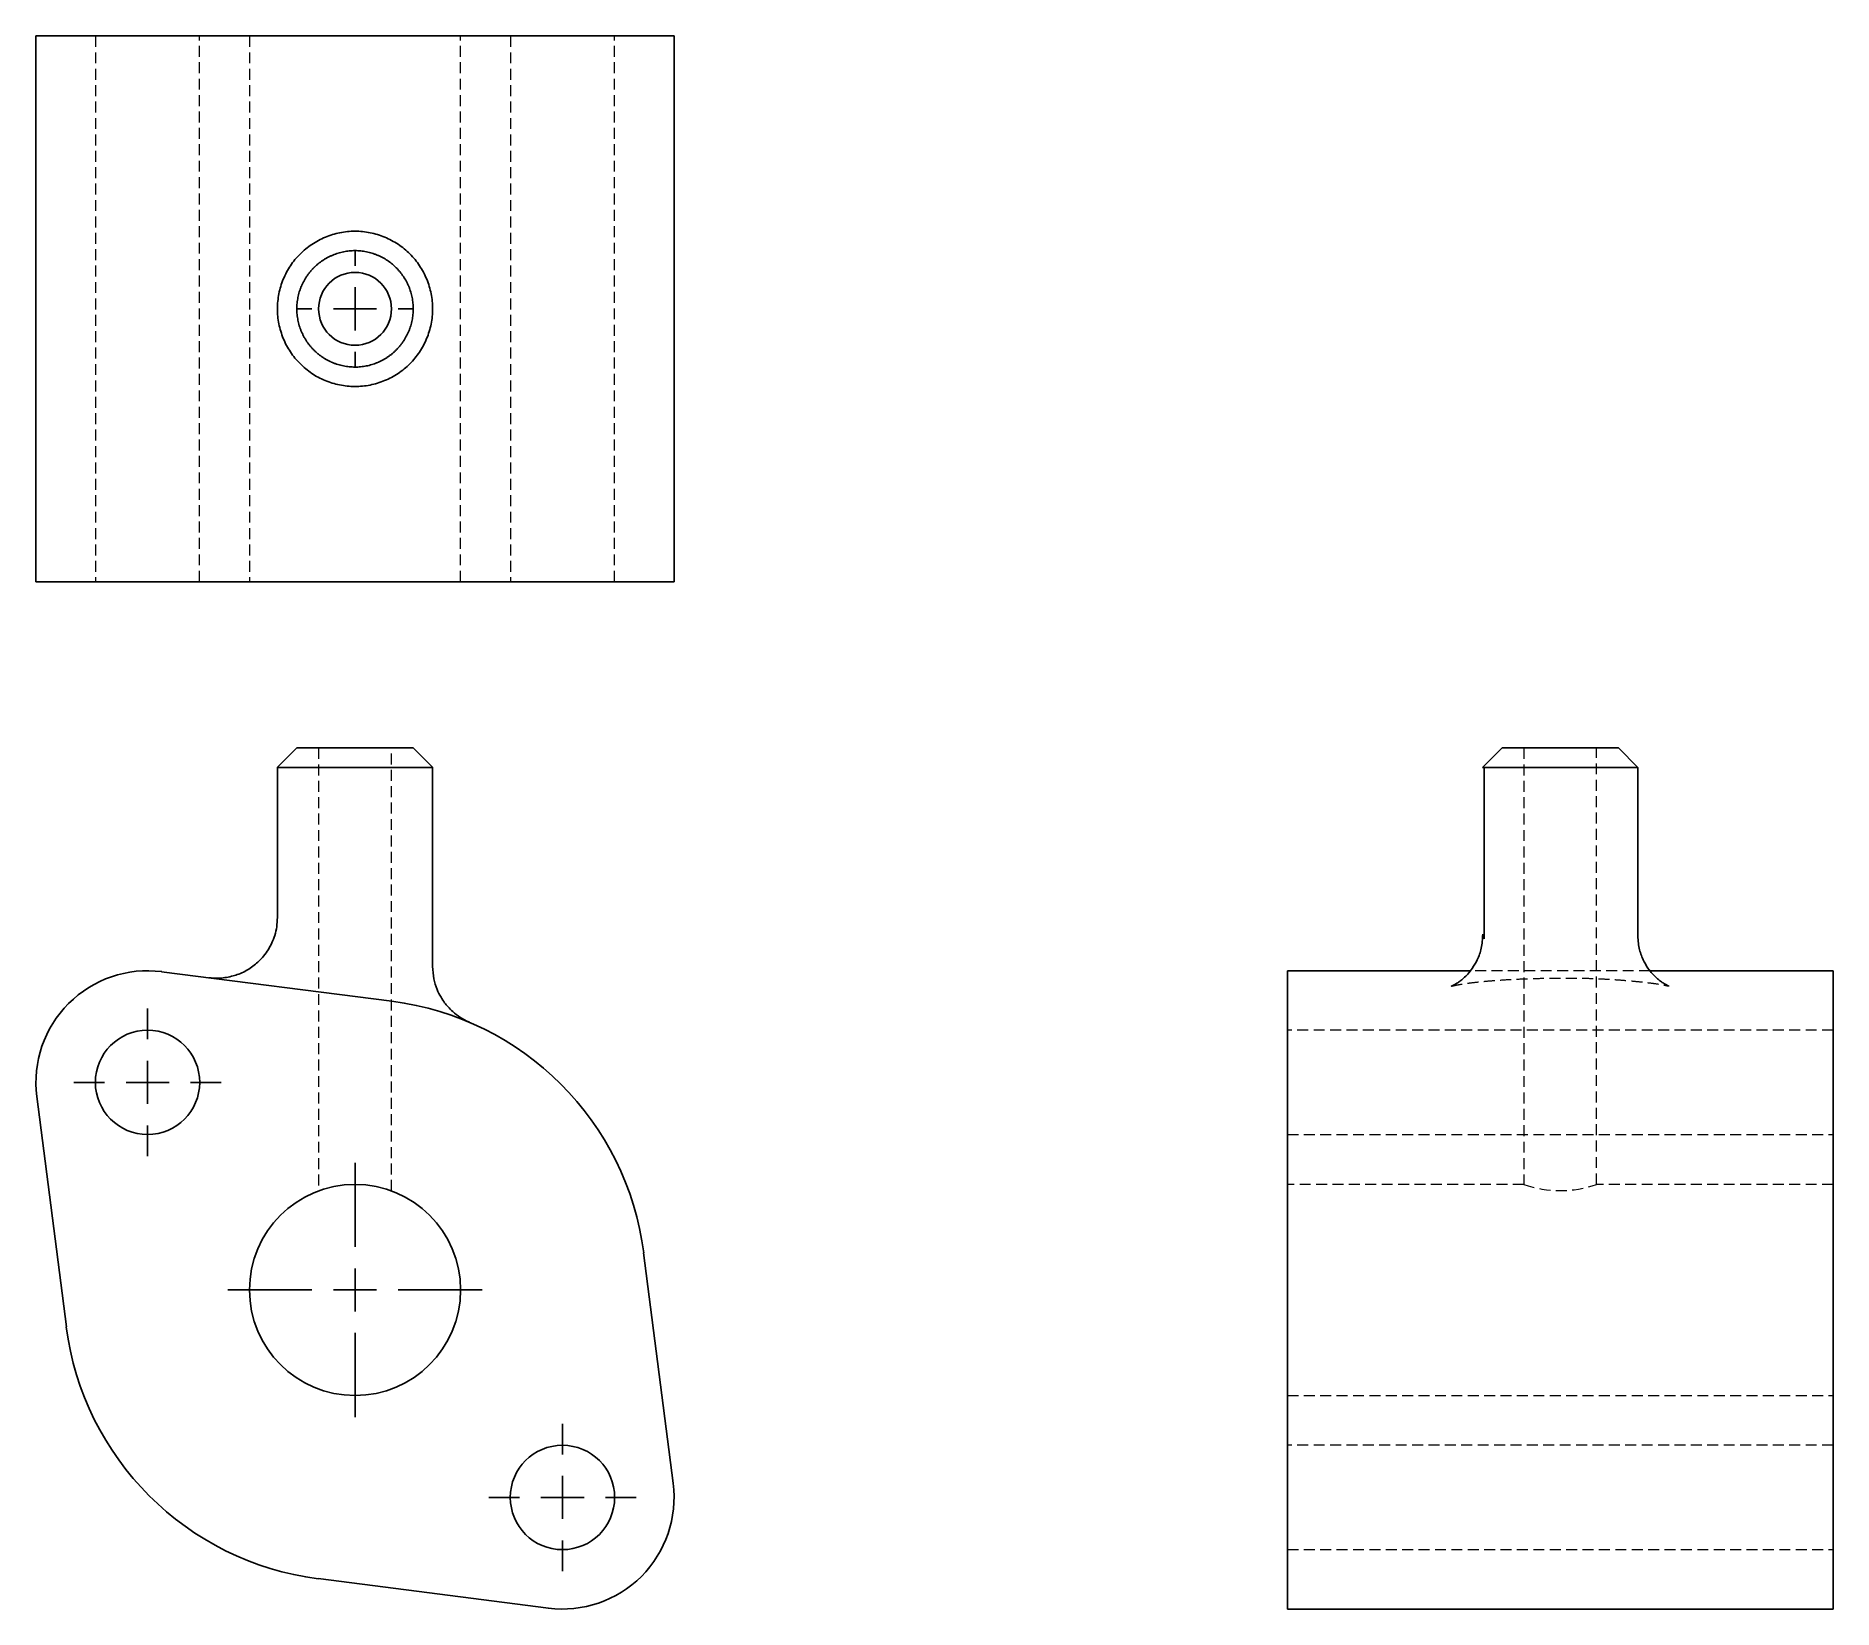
# Model space of a CAD drawing. Header units: millimetres. Extents: x 46 to 255, y 7 to 190.
import ezdxf

# ---------------------------------------------------------------- set-up
doc = ezdxf.new("R2010")
doc.units = ezdxf.units.MM
doc.linetypes.add('HIDDEN', pattern=[1.905, 1.27, -0.635])
doc.layers.add('10', color=7, linetype='Continuous')

# ---------------------------------------------------------------- blocks, each defined once
blk = doc.blocks.new('SW_CENTERMARKSYMBOL_0')
at = {"layer": '10', "color": 0}
for p, q in [((0, 5), (0, 14.76)), ((0, 0), (0, 2.5)), ((-5, 0), (-14.76, 0)), ((0, 0), (-2.5, 0)), ((0, 0), (0, -2.5)), ((0, 0), (2.5, 0)), ((5, 0), (14.76, 0)), ((0, -5), (0, -14.76))]:
    blk.add_line(p, q, dxfattribs=at)
blk = doc.blocks.new('SW_CENTERMARKSYMBOL_1')
at = {"layer": '10', "color": 0}
for p, q in [((0, 5), (0, 8.56)), ((0, 0), (0, 2.5)), ((-5, 0), (-8.56, 0)), ((0, 0), (-2.5, 0)), ((0, 0), (0, -2.5)), ((0, 0), (2.5, 0)), ((5, 0), (8.56, 0)), ((0, -5), (0, -8.56))]:
    blk.add_line(p, q, dxfattribs=at)
blk = doc.blocks.new('SW_CENTERMARKSYMBOL_2')
at = {"layer": '10', "color": 0}
for p, q in [((0, 5), (0, 8.56)), ((0, 0), (0, 2.5)), ((-5, 0), (-8.56, 0)), ((0, 0), (-2.5, 0)), ((0, 0), (0, -2.5)), ((0, 0), (2.5, 0)), ((5, 0), (8.56, 0)), ((0, -5), (0, -8.56))]:
    blk.add_line(p, q, dxfattribs=at)
blk = doc.blocks.new('SW_CENTERMARKSYMBOL_3')
at = {"layer": '10', "color": 0}
for p, q in [((0, 5), (0, 6.73)), ((0, 0), (0, 2.5)), ((-5, 0), (-6.73, 0)), ((0, 0), (-2.5, 0)), ((0, 0), (0, -2.5)), ((0, 0), (2.5, 0)), ((5, 0), (6.73, 0)), ((0, -5), (0, -6.73))]:
    blk.add_line(p, q, dxfattribs=at)

msp = doc.modelspace()

# ---------------------------------------------------------------- linework, layer by layer
at = {"color": 7, "linetype": 'Continuous', "lineweight": 25}
for p, q in [((45.94, 189.69), (45.94, 126.31)), ((60.54, 189.69), (45.94, 189.69)), ((87.29, 189.69), (60.54, 189.69)), ((116.53, 189.69), (87.29, 189.69)), ((119.96, 189.69), (116.53, 189.69)), ((120.06, 189.69), (119.96, 189.69)), ((120.06, 126.31), (120.06, 189.69)), ((60.54, 126.31), (45.94, 126.31)), ((87.29, 126.31), (60.54, 126.31)), ((116.53, 126.31), (87.29, 126.31)), ((119.96, 126.31), (116.53, 126.31)), ((120.06, 126.31), (119.96, 126.31)), ((76.24, 107), (73.97, 104.73)), ((92.03, 104.73), (89.76, 107)), ((216.24, 107), (213.97, 104.73)), ((232.03, 104.73), (229.76, 107)), ((232.02, 85.25), (232.02, 104.75)), ((87.29, 77.6), (60.54, 81.02)), ((212.57, 81.13), (191.31, 81.13)), ((191.31, 81.02), (191.31, 81.13)), ((191.31, 77.6), (191.31, 81.02)), ((254.69, 81.13), (233.43, 81.13)), ((254.69, 81.02), (254.69, 81.13)), ((254.69, 77.6), (254.69, 81.02)), ((191.31, 48.36), (191.31, 77.6)), ((254.69, 48.36), (254.69, 77.6)), ((46.04, 66.52), (49.47, 39.77)), ((119.96, 21.61), (116.53, 48.36)), ((191.31, 21.61), (191.31, 48.36)), ((254.69, 21.61), (254.69, 48.36)), ((191.31, 7), (191.31, 21.61)), ((254.69, 7), (254.69, 21.61)), ((78.71, 10.53), (105.46, 7.1)), ((191.31, 7), (254.69, 7))]:
    msp.add_line(p, q, dxfattribs=at)
at = {"color": 7, "linetype": 'HIDDEN', "lineweight": 18}
for p, q in [((52.84, 189.69), (52.84, 126.31)), ((64.95, 126.31), (64.95, 189.69)), ((70.74, 189.69), (70.74, 126.31)), ((95.26, 126.31), (95.26, 189.69)), ((101.05, 189.69), (101.05, 126.31)), ((113.16, 126.31), (113.16, 189.69)), ((78.77, 107), (78.77, 55.57)), ((87.23, 55.57), (87.23, 107)), ((218.77, 107), (218.77, 56.32)), ((227.23, 56.32), (227.23, 107)), ((233.43, 81.13), (212.57, 81.13)), ((254.69, 74.23), (191.31, 74.23)), ((191.31, 62.11), (254.69, 62.11)), ((218.77, 56.32), (191.31, 56.32)), ((254.69, 56.32), (227.23, 56.32)), ((191.31, 31.81), (254.69, 31.81)), ((254.69, 26.02), (191.31, 26.02)), ((191.31, 13.9), (254.69, 13.9))]:
    msp.add_line(p, q, dxfattribs=at)
at = {"color": 7, "linetype": 'Continuous', "lineweight": 25, "flags": 128}
for points in [[(73.98, 104.75), (73.98, 94.15), (73.98, 87.3)], [(214.17, 104.75), (214.17, 97.82), (214.17, 84.84)]]:
    msp.add_lwpolyline(points, dxfattribs=at)
at = {"color": 7, "linetype": 'Continuous', "lineweight": 25}
for centre, radius in [((83, 158), 4.23), ((58.9, 68.17), 6.06), ((83, 44.06), 12.26), ((107.1, 19.96), 6.06)]:
    msp.add_circle(centre, radius, dxfattribs=at)
for centre, radius, start, end in [((58.9, 68.17), 12.96, 82.7031, 187.2969), ((83, 44.06), 33.81, 7.2969, 82.7031), ((83, 44.06), 33.81, 187.2969, 262.7031), ((107.1, 19.96), 12.96, 262.7031, 7.2969)]:
    msp.add_arc(centre, radius, start, end, dxfattribs=at)
at = {"color": 7, "linetype": 'HIDDEN', "lineweight": 18}
msp.add_arc((223, 68.1), 12.51, 250.2649, 289.7351, dxfattribs=at)
at = {"color": 7, "linetype": 'Continuous', "lineweight": 25}
for points, knots in [([(82.97, 148.98), (82.38, 148.99), (81.79, 149.05), (80.93, 149.22), (80.65, 149.29), (80.08, 149.47), (79.8, 149.57), (78.98, 149.91), (78.47, 150.18), (77.49, 150.84), (77.03, 151.22), (76.2, 152.05), (75.83, 152.51), (75.33, 153.25), (75.18, 153.5), (74.9, 154.02), (74.78, 154.29), (74.56, 154.83), (74.46, 155.11), (74.29, 155.67), (74.22, 155.96), (74.04, 156.83), (73.98, 157.42), (73.98, 158.3), (74, 158.59), (74.06, 159.18), (74.1, 159.47), (74.28, 160.34), (74.44, 160.9), (74.78, 161.72), (74.91, 161.99), (75.19, 162.51), (75.34, 162.77), (75.83, 163.5), (76.2, 163.95), (77.04, 164.79), (77.5, 165.16), (78.23, 165.65), (78.49, 165.8), (79.01, 166.08), (79.28, 166.21), (80.1, 166.55), (80.66, 166.72), (81.81, 166.95), (82.4, 167.02), (83, 167.02)], [0, 0, 0, 0, 0.0625, 0.0625, 0.09375, 0.09375, 0.125, 0.125, 0.1875, 0.1875, 0.25, 0.25, 0.3125, 0.3125, 0.34375, 0.34375, 0.375, 0.375, 0.40625, 0.40625, 0.4375, 0.4375, 0.5, 0.5, 0.53125, 0.53125, 0.5625, 0.5625, 0.625, 0.625, 0.65625, 0.65625, 0.6875, 0.6875, 0.75, 0.75, 0.8125, 0.8125, 0.84375, 0.84375, 0.875, 0.875, 0.9375, 0.9375, 1, 1, 1, 1]), ([(83, 167.02), (83.6, 167.02), (84.18, 166.96), (85.05, 166.78), (85.33, 166.71), (85.9, 166.54), (86.18, 166.44), (87, 166.1), (87.52, 165.82), (88.5, 165.17), (88.96, 164.79), (89.79, 163.96), (90.17, 163.5), (90.66, 162.76), (90.81, 162.51), (91.09, 161.98), (91.22, 161.72), (91.44, 161.18), (91.54, 160.9), (91.71, 160.33), (91.78, 160.04), (91.96, 159.17), (92.02, 158.59), (92.02, 157.7), (92, 157.41), (91.94, 156.82), (91.9, 156.52), (91.72, 155.66), (91.55, 155.09), (91.21, 154.27), (91.09, 154), (90.81, 153.48), (90.66, 153.23), (90.16, 152.5), (89.79, 152.04), (88.95, 151.2), (88.49, 150.83), (87.76, 150.34), (87.5, 150.18), (86.98, 149.91), (86.71, 149.78), (85.89, 149.44), (85.33, 149.27), (84.17, 149.04), (83.58, 148.98), (82.98, 148.98)], [0, 0, 0, 0, 0.0625, 0.0625, 0.09375, 0.09375, 0.125, 0.125, 0.1875, 0.1875, 0.25, 0.25, 0.3125, 0.3125, 0.34375, 0.34375, 0.375, 0.375, 0.40625, 0.40625, 0.4375, 0.4375, 0.5, 0.5, 0.53125, 0.53125, 0.5625, 0.5625, 0.625, 0.625, 0.65625, 0.65625, 0.6875, 0.6875, 0.75, 0.75, 0.8125, 0.8125, 0.84375, 0.84375, 0.875, 0.875, 0.9375, 0.9375, 1, 1, 1, 1]), ([(83, 164.76), (82.89, 164.76), (82.78, 164.76), (82.56, 164.75), (82.45, 164.74), (82.23, 164.72), (82.12, 164.7), (81.9, 164.67), (81.79, 164.65), (81.58, 164.61), (81.47, 164.58), (81.25, 164.53), (81.14, 164.5), (80.83, 164.4), (80.62, 164.33), (80.32, 164.2), (80.21, 164.15), (80.01, 164.06), (79.92, 164.01), (79.72, 163.91), (79.62, 163.85), (79.43, 163.74), (79.34, 163.68), (79.06, 163.5), (78.88, 163.36), (78.63, 163.16), (78.54, 163.08), (78.42, 162.97), (78.38, 162.94), (78.32, 162.88), (78.3, 162.86), (78.26, 162.82), (78.24, 162.8), (78.21, 162.77), (78.2, 162.76), (78.18, 162.74), (78.17, 162.73), (78.14, 162.71), (78.12, 162.69), (78.07, 162.63), (78.03, 162.58), (77.96, 162.5), (77.92, 162.46), (77.85, 162.38), (77.81, 162.33), (77.7, 162.21), (77.64, 162.12), (77.5, 161.94), (77.44, 161.85), (77.32, 161.67), (77.26, 161.57), (77.14, 161.39), (77.09, 161.29), (77.01, 161.14), (76.99, 161.1), (76.94, 161), (76.91, 160.95), (76.87, 160.85), (76.84, 160.8), (76.81, 160.72), (76.8, 160.7), (76.78, 160.66), (76.78, 160.65), (76.77, 160.62), (76.76, 160.61), (76.73, 160.54), (76.71, 160.49), (76.67, 160.39), (76.66, 160.34), (76.6, 160.18), (76.56, 160.07), (76.47, 159.75), (76.42, 159.54), (76.33, 159.11), (76.3, 158.89), (76.26, 158.56), (76.25, 158.45), (76.24, 158.29), (76.24, 158.23), (76.24, 158.12), (76.24, 158.06), (76.24, 157.95), (76.24, 157.9), (76.24, 157.78), (76.24, 157.73), (76.25, 157.56), (76.26, 157.45), (76.29, 157.12), (76.33, 156.91), (76.41, 156.47), (76.46, 156.26), (76.56, 155.94), (76.59, 155.83), (76.65, 155.68), (76.67, 155.62), (76.71, 155.52), (76.73, 155.47), (76.76, 155.41), (76.76, 155.39), (76.77, 155.37), (76.78, 155.36), (76.79, 155.32), (76.8, 155.29), (76.84, 155.22), (76.86, 155.17), (76.91, 155.07), (76.93, 155.02), (76.98, 154.92), (77.01, 154.87), (77.08, 154.72), (77.14, 154.63), (77.25, 154.44), (77.31, 154.35), (77.43, 154.16), (77.49, 154.07), (77.63, 153.89), (77.7, 153.8), (77.84, 153.63), (77.91, 153.55), (78.06, 153.38), (78.13, 153.3), (78.29, 153.15), (78.37, 153.07), (78.53, 152.92), (78.61, 152.85), (78.78, 152.71), (78.87, 152.64), (79.05, 152.51), (79.14, 152.45), (79.32, 152.32), (79.42, 152.26), (79.61, 152.15), (79.7, 152.09), (79.85, 152.02), (79.9, 151.99), (80, 151.94), (80.05, 151.92), (80.12, 151.88), (80.15, 151.87), (80.2, 151.85), (80.22, 151.83), (80.27, 151.81), (80.3, 151.8), (80.35, 151.78), (80.37, 151.77), (80.45, 151.74), (80.5, 151.72), (80.6, 151.68), (80.66, 151.66), (80.81, 151.6), (80.92, 151.57), (81.13, 151.5), (81.24, 151.47), (81.45, 151.42), (81.56, 151.39), (81.89, 151.33), (82.11, 151.3), (82.54, 151.25), (82.76, 151.24), (83.09, 151.24), (83.21, 151.24), (83.43, 151.25), (83.54, 151.26), (83.76, 151.28), (83.87, 151.3), (84.09, 151.33), (84.2, 151.35), (84.42, 151.39), (84.53, 151.41), (84.74, 151.47), (84.85, 151.5), (85.06, 151.56), (85.17, 151.6), (85.33, 151.65), (85.38, 151.67), (85.48, 151.71), (85.53, 151.73), (85.61, 151.76), (85.64, 151.77), (85.69, 151.79), (85.71, 151.81), (85.79, 151.84), (85.84, 151.86), (85.99, 151.93), (86.09, 151.98), (86.28, 152.09), (86.38, 152.14), (86.56, 152.25), (86.66, 152.31), (86.84, 152.44), (86.93, 152.5), (87.11, 152.63), (87.2, 152.7), (87.37, 152.84), (87.46, 152.91), (87.62, 153.06), (87.7, 153.14), (87.86, 153.29), (87.93, 153.37), (88.08, 153.54), (88.15, 153.62), (88.29, 153.79), (88.36, 153.88), (88.49, 154.05), (88.56, 154.15), (88.68, 154.33), (88.74, 154.42), (88.85, 154.62), (88.91, 154.71), (89.01, 154.91), (89.06, 155), (89.13, 155.15), (89.16, 155.2), (89.19, 155.28), (89.2, 155.31), (89.22, 155.36), (89.23, 155.38), (89.27, 155.46), (89.29, 155.51), (89.33, 155.61), (89.34, 155.66), (89.4, 155.82), (89.44, 155.92), (89.5, 156.14), (89.53, 156.24), (89.58, 156.46), (89.61, 156.57), (89.67, 156.89), (89.71, 157.11), (89.75, 157.55), (89.76, 157.77), (89.76, 158.21), (89.75, 158.43), (89.71, 158.88), (89.67, 159.1), (89.59, 159.53), (89.53, 159.75), (89.44, 160.06), (89.41, 160.17), (89.35, 160.32), (89.33, 160.38), (89.29, 160.48), (89.27, 160.53), (89.24, 160.61), (89.23, 160.63), (89.21, 160.68), (89.2, 160.71), (89.16, 160.79), (89.14, 160.84), (89.09, 160.94), (89.07, 160.99), (89.02, 161.09), (88.99, 161.14), (88.86, 161.38), (88.75, 161.57), (88.5, 161.94), (88.37, 162.11), (88.16, 162.37), (88.09, 162.45), (87.94, 162.62), (87.86, 162.7), (87.7, 162.86), (87.62, 162.93), (87.46, 163.08), (87.38, 163.16), (87.12, 163.37), (86.94, 163.5), (86.67, 163.68), (86.58, 163.74), (86.39, 163.85), (86.29, 163.91), (86.09, 164.01), (85.99, 164.06), (85.84, 164.14), (85.79, 164.16), (85.72, 164.19), (85.69, 164.2), (85.64, 164.23), (85.61, 164.24), (85.54, 164.27), (85.49, 164.29), (85.38, 164.33), (85.33, 164.35), (85.17, 164.4), (85.07, 164.44), (84.86, 164.5), (84.75, 164.53), (84.54, 164.58), (84.43, 164.61), (84.21, 164.65), (84.1, 164.67), (83.88, 164.7), (83.77, 164.72), (83.55, 164.74), (83.44, 164.75), (83.22, 164.76), (83.11, 164.76), (83, 164.76)], [0.00065472, 0.00065472, 0.00065472, 0.00065472, 0.00080351, 0.00080351, 0.0009523, 0.0009523, 0.00110108, 0.00110108, 0.00124987, 0.00124987, 0.00139866, 0.00139866, 0.00154744, 0.00154744, 0.00184501, 0.00184501, 0.0019938, 0.0019938, 0.00214259, 0.00214259, 0.00229137, 0.00229137, 0.00244016, 0.00244016, 0.00273773, 0.00273773, 0.00288652, 0.00288652, 0.00296091, 0.00296091, 0.00299811, 0.00299811, 0.0030353, 0.0030353, 0.0030539, 0.0030539, 0.0030725, 0.0030725, 0.0031097, 0.0031097, 0.00318409, 0.00318409, 0.00325848, 0.00325848, 0.00333288, 0.00333288, 0.00348166, 0.00348166, 0.00363045, 0.00363045, 0.00377924, 0.00377924, 0.00392802, 0.00392802, 0.00400241, 0.00400241, 0.00407681, 0.00407681, 0.0041512, 0.0041512, 0.0041884, 0.0041884, 0.004207, 0.004207, 0.00422559, 0.00422559, 0.00429999, 0.00429999, 0.00437438, 0.00437438, 0.00452317, 0.00452317, 0.00482074, 0.00482074, 0.00511831, 0.00511831, 0.0052671, 0.0052671, 0.00534149, 0.00534149, 0.00541588, 0.00541588, 0.00549028, 0.00549028, 0.00556467, 0.00556467, 0.00571346, 0.00571346, 0.00601103, 0.00601103, 0.0063086, 0.0063086, 0.00645739, 0.00645739, 0.00653178, 0.00653178, 0.00660617, 0.00660617, 0.00662477, 0.00662477, 0.00664337, 0.00664337, 0.00668057, 0.00668057, 0.00675496, 0.00675496, 0.00682935, 0.00682935, 0.00690375, 0.00690375, 0.00705253, 0.00705253, 0.00720132, 0.00720132, 0.00735011, 0.00735011, 0.00749889, 0.00749889, 0.00764768, 0.00764768, 0.00779646, 0.00779646, 0.00794525, 0.00794525, 0.00809404, 0.00809404, 0.00824282, 0.00824282, 0.00839161, 0.00839161, 0.00854039, 0.00854039, 0.00868918, 0.00868918, 0.00876357, 0.00876357, 0.00883797, 0.00883797, 0.00887516, 0.00887516, 0.00891236, 0.00891236, 0.00894956, 0.00894956, 0.00898675, 0.00898675, 0.00906115, 0.00906115, 0.00913554, 0.00913554, 0.00928433, 0.00928433, 0.00943311, 0.00943311, 0.0095819, 0.0095819, 0.00987947, 0.00987947, 0.01017704, 0.01017704, 0.01032583, 0.01032583, 0.01047462, 0.01047462, 0.0106234, 0.0106234, 0.01077219, 0.01077219, 0.01092097, 0.01092097, 0.01106976, 0.01106976, 0.01121855, 0.01121855, 0.01129294, 0.01129294, 0.01136733, 0.01136733, 0.01140453, 0.01140453, 0.01144173, 0.01144173, 0.01151612, 0.01151612, 0.01166491, 0.01166491, 0.01181369, 0.01181369, 0.01196248, 0.01196248, 0.01211126, 0.01211126, 0.01226005, 0.01226005, 0.01240884, 0.01240884, 0.01255762, 0.01255762, 0.01270641, 0.01270641, 0.0128552, 0.0128552, 0.01300398, 0.01300398, 0.01315277, 0.01315277, 0.01330155, 0.01330155, 0.01345034, 0.01345034, 0.01359913, 0.01359913, 0.01367352, 0.01367352, 0.01371072, 0.01371072, 0.01374791, 0.01374791, 0.01382231, 0.01382231, 0.0138967, 0.0138967, 0.01404549, 0.01404549, 0.01419427, 0.01419427, 0.01434306, 0.01434306, 0.01464063, 0.01464063, 0.0149382, 0.0149382, 0.01523578, 0.01523578, 0.01553335, 0.01553335, 0.01583092, 0.01583092, 0.01597971, 0.01597971, 0.0160541, 0.0160541, 0.01612849, 0.01612849, 0.01616569, 0.01616569, 0.01620289, 0.01620289, 0.01627728, 0.01627728, 0.01635167, 0.01635167, 0.01642607, 0.01642607, 0.01672364, 0.01672364, 0.01702121, 0.01702121, 0.01717, 0.01717, 0.01731878, 0.01731878, 0.01746757, 0.01746757, 0.01761635, 0.01761635, 0.01791393, 0.01791393, 0.01806271, 0.01806271, 0.0182115, 0.0182115, 0.01836029, 0.01836029, 0.01843468, 0.01843468, 0.01847188, 0.01847188, 0.01850907, 0.01850907, 0.01858347, 0.01858347, 0.01865786, 0.01865786, 0.01880664, 0.01880664, 0.01895543, 0.01895543, 0.01910422, 0.01910422, 0.019253, 0.019253, 0.01940179, 0.01940179, 0.01955058, 0.01955058, 0.01969936, 0.01969936, 0.01969936, 0.01969936]), ([(76.26, 107), (76.26, 107), (76.26, 107), (76.47, 107), (76.87, 107), (77.45, 107), (78.2, 107), (79.07, 107), (80.05, 107), (81.12, 107), (82.11, 107), (83.11, 107), (84.12, 107), (85.23, 107), (86.29, 107), (87.24, 107), (88.07, 107), (88.75, 107), (89.28, 107), (89.61, 107), (89.77, 107), (89.75, 107), (89.74, 107)], [0, 0, 0, 0, 0.035059, 0.087844, 0.142116, 0.195593, 0.250699, 0.303408, 0.357662, 0.410292, 0.46441, 0.499308, 0.552406, 0.607036, 0.660245, 0.715035, 0.767656, 0.82178, 0.8747, 0.929168, 0.982072, 1, 1, 1, 1]), ([(216.24, 107), (216.26, 107), (216.29, 107), (216.59, 107), (217.05, 107), (217.69, 107), (218.48, 107), (219.38, 107), (220.4, 107), (221.49, 107), (222.63, 107), (223.77, 107), (224.89, 107), (225.95, 107), (226.95, 107), (227.82, 107), (228.56, 107), (229.13, 107), (229.53, 107), (229.73, 107), (229.75, 107), (229.76, 107)], [0, 0, 0, 0, 0.052443, 0.107069, 0.160274, 0.21506, 0.267677, 0.321797, 0.374714, 0.429177, 0.482077, 0.536518, 0.589301, 0.643584, 0.696769, 0.751525, 0.804374, 0.858754, 0.911642, 0.966054, 1, 1, 1, 1]), ([(82.97, 104.75), (82.47, 104.75), (81.46, 104.75), (79.99, 104.75), (78.59, 104.75), (77.33, 104.75), (76.23, 104.75), (75.32, 104.75), (74.62, 104.75), (74.18, 104.75), (73.97, 104.75), (74.01, 104.75), (74.01, 104.75)], [0, 0, 0, 0, 0.105809, 0.214646, 0.321077, 0.430645, 0.535933, 0.644173, 0.750481, 0.859894, 0.966061, 1, 1, 1, 1]), ([(91.99, 104.75), (91.99, 104.75), (91.99, 104.75), (91.69, 104.75), (91.16, 104.75), (90.37, 104.75), (89.38, 104.75), (88.21, 104.75), (86.9, 104.75), (85.46, 104.75), (84.14, 104.75), (83.3, 104.75), (82.98, 104.75)], [0, 0, 0, 0, 0.073244, 0.178669, 0.287095, 0.393237, 0.5025, 0.608092, 0.716742, 0.822403, 0.931114, 1, 1, 1, 1]), ([(92.02, 81.63), (92.02, 84.99), (92.02, 92.7), (92.02, 100.4), (92.02, 104.75)], [0, 0, 0, 0, 0.436486, 1, 1, 1, 1]), ([(232.02, 104.75), (232.02, 104.75), (231.96, 104.75), (231.78, 104.75), (231.71, 104.75), (231.54, 104.75), (231.44, 104.75), (231.1, 104.75), (230.82, 104.75), (230.17, 104.75), (229.79, 104.75), (228.96, 104.75), (228.5, 104.75), (227.76, 104.75), (227.51, 104.75), (226.98, 104.75), (226.72, 104.75), (226.18, 104.75), (225.9, 104.75), (225.33, 104.75), (225.04, 104.75), (224.17, 104.75), (223.59, 104.75), (222.7, 104.75), (222.41, 104.75), (221.82, 104.75), (221.52, 104.75), (220.66, 104.75), (220.09, 104.75), (219.27, 104.75), (219, 104.75), (218.48, 104.75), (218.23, 104.75), (217.5, 104.75), (217.04, 104.75), (216.2, 104.75), (215.83, 104.75), (215.34, 104.75), (215.18, 104.75), (214.91, 104.75), (214.78, 104.75), (214.44, 104.75), (214.27, 104.75), (214.04, 104.75), (213.98, 104.75), (213.98, 104.75)], [0, 0, 0, 0, 0.0625, 0.0625, 0.09375, 0.09375, 0.125, 0.125, 0.1875, 0.1875, 0.25, 0.25, 0.3125, 0.3125, 0.34375, 0.34375, 0.375, 0.375, 0.40625, 0.40625, 0.4375, 0.4375, 0.5, 0.5, 0.53125, 0.53125, 0.5625, 0.5625, 0.625, 0.625, 0.65625, 0.65625, 0.6875, 0.6875, 0.75, 0.75, 0.8125, 0.8125, 0.84375, 0.84375, 0.875, 0.875, 0.9375, 0.9375, 1, 1, 1, 1]), ([(73.98, 87.31), (73.97, 86.95), (73.94, 86.25), (73.7, 85.26), (73.37, 84.38), (72.93, 83.57), (72.43, 82.86), (71.86, 82.25), (71.29, 81.75), (70.68, 81.32), (70.03, 80.96), (69.35, 80.68), (68.64, 80.46), (67.86, 80.31), (66.98, 80.24), (66.37, 80.29), (66.05, 80.32)], [0, 0, 0, 0, 0.089601, 0.174852, 0.253843, 0.325028, 0.405877, 0.471133, 0.533767, 0.596172, 0.658001, 0.721412, 0.778887, 0.845405, 0.919667, 1, 1, 1, 1]), ([(214, 85.36), (213.97, 84.81), (213.91, 83.79), (213.43, 82.46), (212.86, 81.47), (212.3, 80.76), (211.79, 80.27), (211.36, 79.92), (211.02, 79.69), (210.76, 79.54), (210.58, 79.45), (210.47, 79.4), (210.39, 79.36), (210.33, 79.34), (210.36, 79.35), (210.37, 79.35)], [0, 0, 0, 0, 0.163547, 0.307558, 0.424864, 0.513693, 0.589274, 0.655752, 0.713254, 0.761352, 0.801826, 0.850371, 0.913408, 0.991679, 1, 1, 1, 1]), ([(235.6, 79.36), (235.61, 79.36), (235.63, 79.35), (235.56, 79.38), (235.37, 79.47), (235.06, 79.64), (234.65, 79.91), (234.18, 80.29), (233.68, 80.79), (233.12, 81.5), (232.56, 82.48), (232.09, 83.8), (232.03, 84.81), (232, 85.36)], [0, 0, 0, 0, 0.033952, 0.111924, 0.186941, 0.259744, 0.332747, 0.407568, 0.485938, 0.573497, 0.690185, 0.834785, 1, 1, 1, 1]), ([(96.29, 75.15), (95.91, 75.33), (95.22, 75.67), (94.4, 76.32), (93.82, 76.9), (93.37, 77.46), (92.93, 78.12), (92.48, 79.03), (92.1, 80.23), (92.04, 81.14), (92.02, 81.63)], [0, 0, 0, 0, 0.152925, 0.280386, 0.378715, 0.451187, 0.544262, 0.668699, 0.82221, 1, 1, 1, 1])]:
    msp.add_open_spline(points, degree=3, knots=knots, dxfattribs=at)
for points in [[(82.98, 148.98), (82.98, 148.98), (82.97, 148.98), (82.97, 148.98)], [(82.98, 104.75), (82.98, 104.75), (82.97, 104.75), (82.97, 104.75)]]:
    msp.add_open_spline(points, degree=3, dxfattribs=at)
at = {"color": 7, "linetype": 'HIDDEN', "lineweight": 18}
for points, knots in [([(74.01, 104.75), (74.01, 104.75), (74.02, 104.75), (74.32, 104.75), (74.85, 104.75), (75.64, 104.75), (76.64, 104.75), (77.47, 104.75), (77.98, 104.75), (78.06, 104.75)], [0, 0, 0, 0, 0.119375, 0.286642, 0.4586, 0.628035, 0.802534, 0.969874, 1, 1, 1, 1]), ([(79.74, 104.75), (80.01, 104.75), (80.76, 104.75), (81.87, 104.75), (82.69, 104.75), (83, 104.75)], [0, 0, 0, 0, 0.262489, 0.722318, 1, 1, 1, 1]), ([(213.98, 104.75), (214.01, 104.75), (214.06, 104.75), (214.46, 104.75), (215.08, 104.75), (215.93, 104.75), (216.99, 104.75), (218.2, 104.75), (219.22, 104.75), (219.85, 104.75), (219.99, 104.75)], [0, 0, 0, 0, 0.135225, 0.27432, 0.41034, 0.550369, 0.684927, 0.823259, 0.959122, 1, 1, 1, 1]), ([(222.03, 104.75), (222.2, 104.75), (222.87, 104.75), (224.05, 104.75), (225.55, 104.75), (226.96, 104.75), (228.29, 104.75), (229.44, 104.75), (230.22, 104.75), (230.53, 104.75), (230.6, 104.75)], [0, 0, 0, 0, 0.0487743, 0.2021206, 0.3502557, 0.5025446, 0.6525995, 0.8071389, 0.9553383, 1, 1, 1, 1]), ([(210.37, 79.35), (210.4, 79.35), (210.45, 79.36), (211.05, 79.49), (211.94, 79.64), (213.05, 79.79), (214.44, 79.93), (216.08, 80.06), (217.87, 80.16), (219.74, 80.23), (221.6, 80.27), (223.41, 80.29), (225.14, 80.28), (226.8, 80.24), (228.4, 80.16), (229.97, 80.06), (231.41, 79.94), (232.68, 79.81), (233.75, 79.68), (234.59, 79.56), (235.21, 79.44), (235.58, 79.35), (235.59, 79.36), (235.6, 79.36)], [0, 0, 0, 0, 0.046236, 0.091485, 0.137385, 0.18696, 0.240007, 0.296849, 0.353043, 0.407961, 0.461536, 0.512962, 0.563006, 0.611555, 0.658797, 0.705906, 0.752497, 0.798564, 0.844033, 0.886664, 0.926322, 0.96646, 1, 1, 1, 1])]:
    msp.add_open_spline(points, degree=3, knots=knots, dxfattribs=at)

# ---------------------------------------------------------------- block references
at = {"layer": '10'}
for name, p in [('SW_CENTERMARKSYMBOL_3', (83, 158)), ('SW_CENTERMARKSYMBOL_2', (58.9, 68.17)), ('SW_CENTERMARKSYMBOL_0', (83, 44.06)), ('SW_CENTERMARKSYMBOL_1', (107.1, 19.96))]:
    msp.add_blockref(name, p, dxfattribs=at)

doc.saveas('drawing.dxf')
